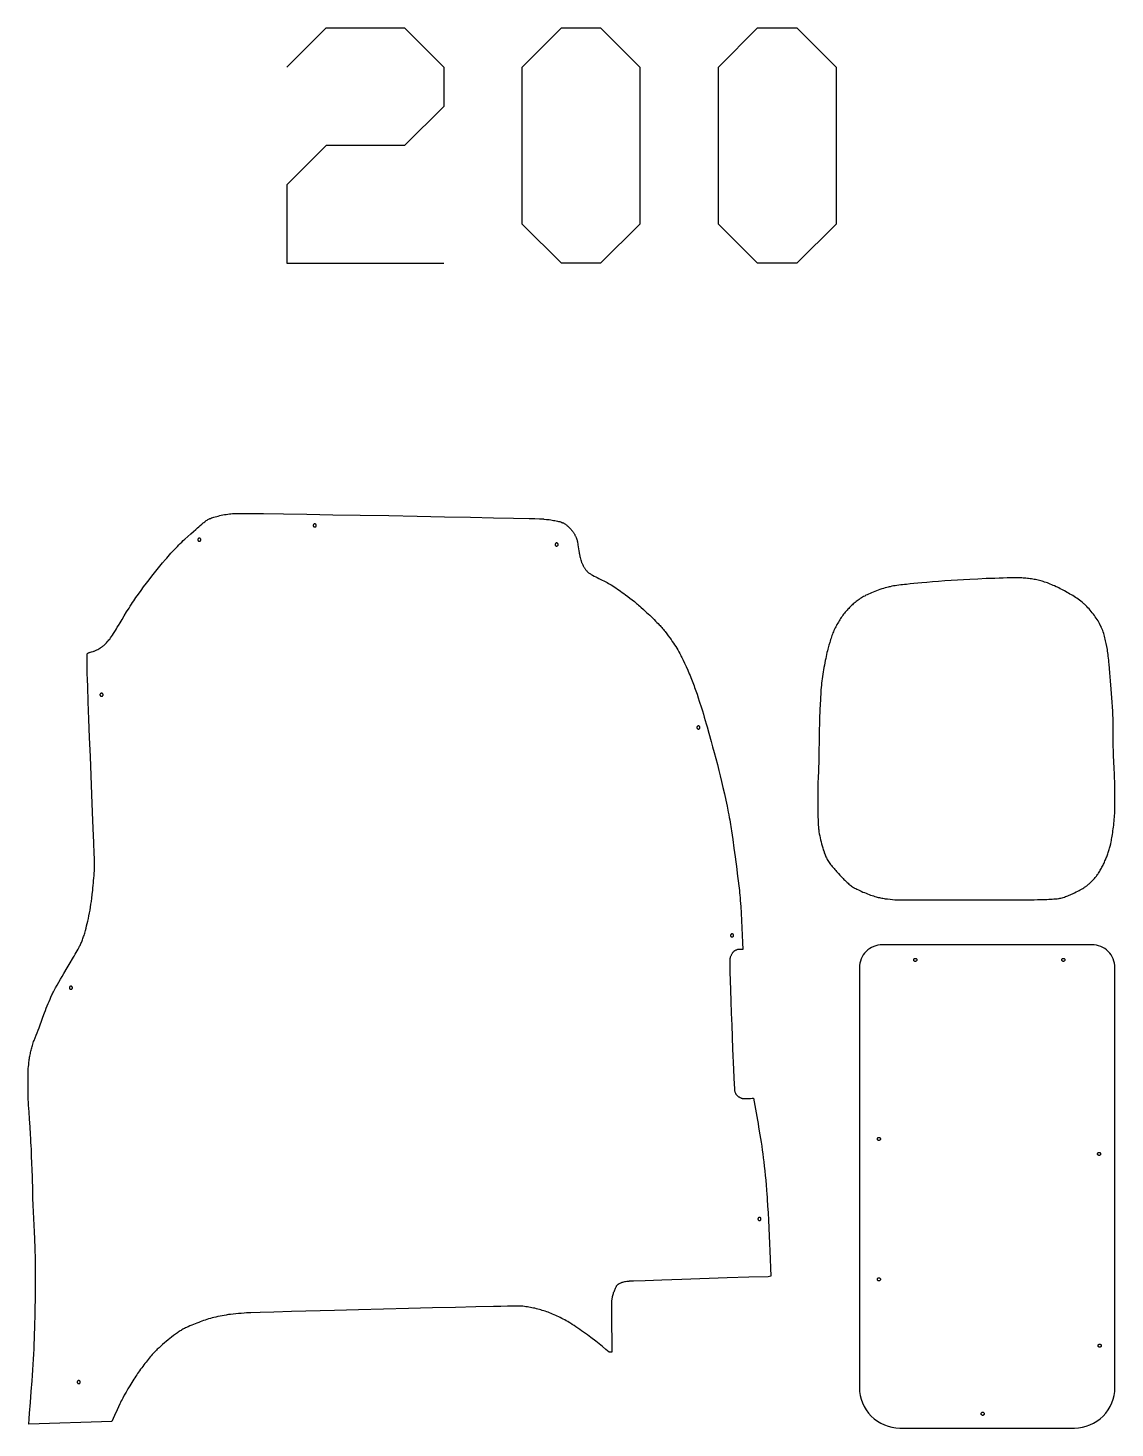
# Model space of a CAD drawing. Extents: x 631 to 4012, y 36 to 4601.
# Drawn here: x 1564 to 2972, y 2788 to 4601 of the extents above; entities that cross this region are included whole.
import ezdxf

# ---------------------------------------------------------------- set-up
doc = ezdxf.new("R2010")
doc.units = 0
doc.layers.add('Default Layer', color=1, linetype='CONTINUOUS')

msp = doc.modelspace()

# ---------------------------------------------------------------- linework, layer by layer
at = {"layer": 'Default Layer'}
msp.add_lwpolyline([(1899.6, 4550), (1950.4, 4600.8), (2052, 4600.8), (2102.8, 4550), (2102.8, 4499.2), (2052, 4448.4), (1950.4, 4448.4), (1899.6, 4397.6), (1899.6, 4296), (2102.8, 4296)], dxfattribs=at)
for points in [[(2255.2, 4296), (2204.4, 4346.8), (2204.4, 4550), (2255.2, 4600.8), (2306, 4600.8), (2356.8, 4550), (2356.8, 4346.8), (2306, 4296), (2255.2, 4296)], [(2509.2, 4296), (2458.4, 4346.8), (2458.4, 4550), (2509.2, 4600.8), (2560, 4600.8), (2610.8, 4550), (2610.8, 4346.8), (2560, 4296), (2509.2, 4296)], [(1565.6, 2792.6), (1566.1, 2799.5), (1566.6, 2806.5), (1567.6, 2820.6), (1568.6, 2834.7), (1569.7, 2848.7), (1570.1, 2855.7), (1570.6, 2862.7), (1571.1, 2869.6), (1571.5, 2876.5), (1571.9, 2883.3), (1572.3, 2890), (1572.6, 2896.6), (1572.9, 2903.1), (1573.1, 2909.7), (1573.3, 2916.5), (1573.5, 2923.5), (1573.7, 2930.6), (1573.8, 2937.8), (1573.9, 2945), (1574, 2952.1), (1574.1, 2959.2), (1574.1, 2966.1), (1574.2, 2972.9), (1574.2, 2979.4), (1574.2, 2985.6), (1574.2, 2991.5), (1574.2, 2997), (1574.1, 3002.1), (1574.1, 3006.7), (1574, 3011), (1573.9, 3015.4), (1573.8, 3019.7), (1573.6, 3024.1), (1573.4, 3028.4), (1573.3, 3032.7), (1572.9, 3041.4), (1572, 3058.7), (1571.6, 3067.4), (1571.2, 3076.1), (1570.9, 3085.2), (1570.6, 3094.3), (1570.1, 3112.6), (1569.8, 3121.7), (1569.5, 3130.7), (1569.1, 3139.7), (1568.8, 3148.5), (1568.6, 3153), (1568.3, 3157.7), (1568, 3162.6), (1567.7, 3167.6), (1567.1, 3177.7), (1566.4, 3187.7), (1565.8, 3197.2), (1565.3, 3205.8), (1565.1, 3209.6), (1564.9, 3213), (1564.8, 3216), (1564.7, 3218.6), (1564.6, 3223.3), (1564.5, 3228.2), (1564.5, 3233.3), (1564.5, 3238.3), (1564.5, 3243.1), (1564.6, 3245.4), (1564.6, 3247.6), (1564.7, 3249.7), (1564.8, 3251.6), (1564.9, 3253.5), (1565.1, 3255.1), (1565.4, 3258.3), (1565.7, 3261.4), (1565.9, 3263), (1566.1, 3264.6), (1566.4, 3266.1), (1566.6, 3267.7), (1566.9, 3269.2), (1567.2, 3270.8), (1567.5, 3272.4), (1567.8, 3273.9), (1568.1, 3275.4), (1568.5, 3277), (1568.9, 3278.5), (1569.3, 3280), (1569.7, 3281.6), (1570.2, 3283.1), (1570.7, 3284.7), (1571.2, 3286.3), (1571.8, 3287.9), (1572.4, 3289.6), (1573.7, 3292.8), (1575, 3296.1), (1576.3, 3299.4), (1577.6, 3302.7), (1578.9, 3306), (1580.2, 3309.7), (1581.9, 3314.3), (1583.8, 3319.5), (1585.9, 3325.3), (1587, 3328.2), (1588.2, 3331.2), (1589.3, 3334.2), (1590.5, 3337.2), (1591.7, 3340.1), (1593, 3343), (1594.2, 3345.7), (1595.4, 3348.4), (1596.1, 3349.7), (1596.8, 3351.1), (1597.5, 3352.6), (1598.4, 3354.2), (1600.2, 3357.6), (1602.2, 3361.1), (1604.3, 3364.9), (1606.4, 3368.7), (1608.7, 3372.5), (1610.9, 3376.3), (1615.2, 3383.6), (1619.1, 3390.1), (1622.1, 3395.3), (1623.3, 3397.2), (1624.1, 3398.7), (1625.4, 3401), (1626.7, 3403.3), (1628, 3405.6), (1629.4, 3407.9), (1630.6, 3410.2), (1631.3, 3411.4), (1631.9, 3412.6), (1632.5, 3413.8), (1633, 3414.9), (1633.6, 3416.2), (1634.1, 3417.4), (1634.6, 3418.6), (1635.1, 3419.9), (1635.6, 3421.3), (1636.1, 3422.7), (1636.5, 3424.1), (1637, 3425.6), (1637.5, 3427.1), (1637.9, 3428.6), (1638.8, 3431.7), (1639.6, 3434.8), (1640.4, 3437.9), (1641.1, 3440.9), (1641.9, 3444), (1642.6, 3447.4), (1643.3, 3450.9), (1644.1, 3454.6), (1644.8, 3458.3), (1645.4, 3462.1), (1646, 3465.9), (1646.5, 3469.6), (1647.1, 3473.6), (1647.7, 3478.6), (1648.3, 3484.2), (1648.6, 3487.2), (1648.9, 3490.3), (1649.2, 3493.4), (1649.5, 3496.6), (1649.8, 3499.8), (1650, 3503), (1650.2, 3506.1), (1650.4, 3509.2), (1650.5, 3512.3), (1650.6, 3515.2), (1650.6, 3516.1), (1650.6, 3517.3), (1650.6, 3520.8), (1650.4, 3525.4), (1650.2, 3531.3), (1649.7, 3546), (1649, 3564.1), (1648.2, 3585.1), (1647.3, 3608), (1645.3, 3657.2), (1644.3, 3681.9), (1643.4, 3705.7), (1642.5, 3728), (1641.8, 3747.9), (1641.5, 3756.8), (1641.3, 3764.8), (1641.1, 3771.9), (1640.9, 3777.9), (1640.9, 3782.8), (1640.9, 3784.8), (1640.9, 3786.5), (1640.9, 3787.9), (1640.9, 3788.9), (1641, 3789.6), (1641, 3789.8), (1641.1, 3789.9), (1641.3, 3790.2), (1641.5, 3790.5), (1641.7, 3790.7), (1641.9, 3790.9), (1642.2, 3791.1), (1642.4, 3791.3), (1642.7, 3791.5), (1643, 3791.6), (1643.6, 3791.9), (1644.2, 3792.1), (1644.8, 3792.3), (1645.5, 3792.5), (1646.9, 3792.8), (1648.3, 3793.1), (1649, 3793.3), (1649.6, 3793.5), (1650.3, 3793.8), (1650.9, 3794), (1653.4, 3795.3), (1654.8, 3795.9), (1656.2, 3796.7), (1657.5, 3797.4), (1658.2, 3797.8), (1658.9, 3798.2), (1659.5, 3798.7), (1660.2, 3799.1), (1660.8, 3799.5), (1661.4, 3800), (1662, 3800.5), (1662.6, 3801), (1663.2, 3801.5), (1663.8, 3802.1), (1664.9, 3803.2), (1666, 3804.4), (1667.1, 3805.6), (1668.2, 3806.9), (1669.3, 3808.2), (1670.3, 3809.4), (1670.8, 3810.1), (1671.4, 3810.8), (1672.5, 3812.5), (1673.7, 3814.4), (1675, 3816.4), (1677.6, 3820.6), (1678.9, 3822.6), (1680.1, 3824.6), (1681.6, 3827.1), (1683.7, 3830.5), (1686.3, 3834.7), (1689.1, 3839.4), (1692.2, 3844.4), (1695.3, 3849.5), (1696.9, 3852), (1698.4, 3854.4), (1699.9, 3856.7), (1701.4, 3858.8), (1702.8, 3860.9), (1704.3, 3863.1), (1707.5, 3867.6), (1710.8, 3872.2), (1714.2, 3876.9), (1717.7, 3881.6), (1721.3, 3886.2), (1724.8, 3890.7), (1728.2, 3895.1), (1731.6, 3899.3), (1735.1, 3903.6), (1738.8, 3907.9), (1742.4, 3912.2), (1744.2, 3914.3), (1746, 3916.4), (1747.8, 3918.4), (1749.6, 3920.4), (1751.3, 3922.3), (1753, 3924.1), (1754.7, 3925.9), (1756.4, 3927.7), (1758.1, 3929.4), (1759.8, 3931.2), (1761.7, 3933), (1763.6, 3934.9), (1765.6, 3936.8), (1767.6, 3938.6), (1771.5, 3942.3), (1775.2, 3945.7), (1778.7, 3948.8), (1781.6, 3951.4), (1783.9, 3953.3), (1785.7, 3954.9), (1787.6, 3956.5), (1789.4, 3958.2), (1790.4, 3959), (1791.3, 3959.7), (1792.3, 3960.5), (1793.3, 3961.3), (1794.3, 3962), (1795.3, 3962.7), (1796.3, 3963.4), (1797.3, 3964), (1798.4, 3964.6), (1799.5, 3965.1), (1800.1, 3965.4), (1800.7, 3965.6), (1802.1, 3966.2), (1803.6, 3966.7), (1805.2, 3967.2), (1807, 3967.7), (1808.8, 3968.2), (1810.8, 3968.7), (1812.8, 3969.2), (1814.8, 3969.6), (1816.9, 3970.1), (1819, 3970.5), (1821.1, 3970.8), (1823.2, 3971.2), (1825.2, 3971.5), (1827.2, 3971.7), (1829.2, 3972), (1829.9, 3972), (1831.2, 3972), (1835.3, 3972.1), (1841.3, 3972.1), (1849, 3972), (1858.5, 3971.9), (1869.4, 3971.8), (1895.3, 3971.4), (1925.5, 3971), (1959, 3970.4), (1994.7, 3969.8), (2031.5, 3969.2), (2068.3, 3968.5), (2103.9, 3967.8), (2137.3, 3967.1), (2167.4, 3966.5), (2193.1, 3965.9), (2213.3, 3965.5), (2220.9, 3965.3), (2226.8, 3965.1), (2230.8, 3964.9), (2232, 3964.9), (2232.6, 3964.8), (2236, 3964.4), (2237.7, 3964.2), (2239.5, 3964), (2241.3, 3963.7), (2243.1, 3963.4), (2244.9, 3963.1), (2246.6, 3962.8), (2248.3, 3962.5), (2250, 3962.1), (2251.6, 3961.7), (2253, 3961.4), (2254.4, 3961), (2255.7, 3960.5), (2256.2, 3960.3), (2256.8, 3960.1), (2257.3, 3959.9), (2257.7, 3959.7), (2258.6, 3959.2), (2259.5, 3958.7), (2260.3, 3958.1), (2261.2, 3957.5), (2262, 3956.8), (2262.8, 3956.2), (2263.6, 3955.5), (2264.4, 3954.7), (2265.1, 3954), (2265.8, 3953.3), (2266.5, 3952.5), (2267.2, 3951.8), (2267.8, 3951.1), (2268.4, 3950.4), (2269.4, 3949.1), (2269.9, 3948.5), (2270.3, 3947.9), (2270.8, 3947.2), (2271.2, 3946.6), (2271.6, 3945.9), (2272, 3945.3), (2272.4, 3944.6), (2272.7, 3943.9), (2273.1, 3943.2), (2273.4, 3942.5), (2274.1, 3941.1), (2274.6, 3939.6), (2275.2, 3938.2), (2275.4, 3937.4), (2275.6, 3936.4), (2275.9, 3935.3), (2276.1, 3934.2), (2276.3, 3932.9), (2276.5, 3931.6), (2276.9, 3928.9), (2277.3, 3926.2), (2277.7, 3923.6), (2278.1, 3921.3), (2278.3, 3920.4), (2278.5, 3919.5), (2279.2, 3916.4), (2279.5, 3914.8), (2279.9, 3913.2), (2280.4, 3911.7), (2280.6, 3910.9), (2280.8, 3910.1), (2281.1, 3909.4), (2281.4, 3908.6), (2281.7, 3907.9), (2282, 3907.1), (2282.7, 3905.7), (2283.4, 3904.2), (2283.8, 3903.5), (2284.2, 3902.8), (2284.6, 3902.1), (2285, 3901.4), (2285.4, 3900.7), (2285.9, 3900.1), (2286.4, 3899.4), (2286.9, 3898.8), (2287.4, 3898.1), (2287.9, 3897.5), (2288.4, 3897), (2289, 3896.4), (2289.6, 3895.8), (2290.3, 3895.3), (2291.1, 3894.8), (2291.9, 3894.2), (2292.8, 3893.7), (2293.7, 3893.1), (2294.7, 3892.6), (2295.6, 3892.1), (2297.6, 3891), (2299.7, 3890), (2301.6, 3889), (2303.5, 3888), (2305.3, 3887), (2307.1, 3886.1), (2310.8, 3884.3), (2312.6, 3883.4), (2314.4, 3882.5), (2316.2, 3881.5), (2317.1, 3881), (2318, 3880.5), (2319.8, 3879.4), (2321.7, 3878.2), (2323.7, 3876.9), (2325.7, 3875.5), (2327.7, 3874.1), (2329.8, 3872.7), (2331.8, 3871.3), (2333.8, 3869.8), (2335.9, 3868.3), (2338.3, 3866.5), (2341, 3864.5), (2343.9, 3862.4), (2346.8, 3860.1), (2349.7, 3857.8), (2351.1, 3856.6), (2352.6, 3855.5), (2353.9, 3854.4), (2355.2, 3853.2), (2356.6, 3852), (2358.2, 3850.7), (2361.6, 3847.5), (2365.5, 3843.9), (2369.5, 3840.1), (2373.5, 3836.3), (2375.4, 3834.5), (2377.2, 3832.7), (2378.8, 3831), (2380.4, 3829.4), (2381.8, 3827.9), (2383, 3826.7), (2384, 3825.5), (2385.1, 3824.2), (2386.2, 3822.9), (2387.3, 3821.6), (2388.4, 3820.3), (2389.4, 3819), (2391.5, 3816.3), (2393.5, 3813.7), (2395.4, 3811.1), (2397.2, 3808.7), (2398.8, 3806.4), (2400.3, 3804.2), (2401.7, 3802), (2403.2, 3799.7), (2404.6, 3797.5), (2405.9, 3795.2), (2407.2, 3792.9), (2408.5, 3790.5), (2409.8, 3788.2), (2410.4, 3786.9), (2411.2, 3785.4), (2412.8, 3782), (2414.7, 3778), (2416.7, 3773.6), (2418.8, 3769), (2420.8, 3764.3), (2421.8, 3762), (2422.8, 3759.7), (2423.7, 3757.5), (2424.5, 3755.3), (2425.3, 3753.2), (2426.1, 3751.1), (2426.9, 3748.9), (2427.7, 3746.7), (2429.3, 3742.2), (2430.8, 3737.8), (2432.3, 3733.3), (2433.7, 3728.9), (2436.4, 3720.4), (2437.7, 3716.3), (2439, 3712.1), (2440.2, 3708), (2441.4, 3703.9), (2442.6, 3699.7), (2443.8, 3695.6), (2446.1, 3687.3), (2449.1, 3676.6), (2451, 3669.8), (2453, 3662.5), (2455.1, 3654.8), (2457.1, 3647), (2458.1, 3643.1), (2459.1, 3639.3), (2460, 3635.7), (2460.9, 3632.1), (2462.6, 3624.8), (2464.4, 3617), (2466.2, 3608.9), (2468, 3600.7), (2469.7, 3592.7), (2471.2, 3585.1), (2472, 3581.5), (2472.6, 3578.1), (2473.2, 3575), (2473.7, 3572), (2474.2, 3569.2), (2474.7, 3566.4), (2475.1, 3563.6), (2475.6, 3560.8), (2476.4, 3555.2), (2477.1, 3549.6), (2478.6, 3538.3), (2479.3, 3532.7), (2480.1, 3527.1), (2480.9, 3520.9), (2481.7, 3514.7), (2483.4, 3502.3), (2484.2, 3496.1), (2484.9, 3489.9), (2485.3, 3486.8), (2485.6, 3483.7), (2485.9, 3480.6), (2486.2, 3477.5), (2486.5, 3474.2), (2486.8, 3470.7), (2487.1, 3466.9), (2487.3, 3462.8), (2487.8, 3454.2), (2488.3, 3445), (2489.3, 3425.8), (2489.8, 3416.4), (2490.3, 3407.3), (2489.4, 3407.3), (2488.5, 3407.4), (2486.7, 3407.4), (2485.8, 3407.4), (2485, 3407.4), (2484.5, 3407.3), (2484.1, 3407.3), (2483.7, 3407.2), (2483.3, 3407.1), (2482.5, 3406.9), (2481.8, 3406.6), (2481, 3406.3), (2480.2, 3405.9), (2479.5, 3405.5), (2479.2, 3405.3), (2478.8, 3405.1), (2478.5, 3404.8), (2478.2, 3404.6), (2477.9, 3404.3), (2477.6, 3404), (2477.3, 3403.7), (2477, 3403.3), (2476.7, 3402.9), (2476.4, 3402.4), (2476.1, 3401.9), (2475.7, 3401.3), (2475.4, 3400.7), (2475.1, 3400.1), (2474.8, 3399.4), (2474.5, 3398.8), (2474.2, 3398.1), (2473.9, 3397.5), (2473.7, 3396.8), (2473.5, 3396.1), (2473.3, 3395.5), (2473.1, 3394.8), (2473.1, 3394.6), (2473.1, 3394.1), (2473.1, 3392.4), (2473.1, 3389.9), (2473.2, 3386.7), (2473.4, 3378.1), (2473.7, 3367.2), (2474.1, 3354.4), (2474.6, 3340.2), (2475.2, 3325), (2475.8, 3309.4), (2476.9, 3278.8), (2478, 3251.9), (2478.4, 3241.1), (2478.8, 3232.7), (2479.1, 3227.2), (2479.2, 3225.7), (2479.2, 3225), (2479.4, 3224.2), (2479.6, 3223.5), (2479.8, 3222.7), (2480.1, 3222), (2480.4, 3221.3), (2480.8, 3220.6), (2481, 3220.2), (2481.2, 3219.9), (2481.4, 3219.6), (2481.6, 3219.3), (2481.9, 3219), (2482.2, 3218.7), (2482.6, 3218.3), (2482.9, 3218), (2483.3, 3217.7), (2483.8, 3217.3), (2484.2, 3217), (2484.7, 3216.6), (2485.2, 3216.3), (2485.7, 3216), (2486.2, 3215.7), (2486.7, 3215.4), (2487.3, 3215.2), (2487.8, 3214.9), (2488.3, 3214.7), (2488.8, 3214.6), (2489.1, 3214.5), (2489.4, 3214.4), (2490.1, 3214.3), (2490.8, 3214.2), (2491.6, 3214.2), (2492.5, 3214.2), (2493.5, 3214.2), (2495.5, 3214.2), (2497.7, 3214.3), (2499.9, 3214.4), (2502, 3214.5), (2503, 3214.5), (2504, 3214.6), (2505.7, 3205.2), (2507.3, 3195.8), (2509, 3186.4), (2509.8, 3181.7), (2510.5, 3177), (2512.1, 3167.4), (2512.9, 3162.5), (2513.7, 3157.5), (2514.5, 3152.5), (2515.3, 3147.5), (2516, 3142.5), (2516.6, 3137.5), (2517.3, 3132.3), (2517.9, 3126.7), (2518.5, 3120.8), (2519.2, 3114.7), (2519.8, 3108.5), (2520.3, 3102.2), (2520.8, 3096), (2521.3, 3090), (2521.5, 3086.8), (2521.8, 3083.3), (2522.2, 3075.3), (2522.7, 3066.3), (2523.2, 3056.7), (2524.2, 3036.5), (2524.6, 3026.6), (2525.1, 3017.1), (2526.3, 2984), (2522.8, 2983.5), (2497.9, 2982.7), (2469.7, 2981.8), (2411.3, 2979.8), (2385.1, 2979), (2363.6, 2978.2), (2348.7, 2977.7), (2344.3, 2977.5), (2343.1, 2977.5), (2342.4, 2977.4), (2341.1, 2977.3), (2339.7, 2977.1), (2338.3, 2976.9), (2336.9, 2976.7), (2335.6, 2976.4), (2334.4, 2976.1), (2333.8, 2976), (2333.3, 2975.8), (2332.8, 2975.7), (2332.4, 2975.5), (2331.6, 2975.2), (2330.7, 2974.8), (2329.9, 2974.3), (2329.2, 2973.9), (2328.8, 2973.6), (2328.4, 2973.4), (2328.1, 2973.1), (2327.7, 2972.8), (2327.4, 2972.5), (2327.1, 2972.2), (2326.8, 2971.9), (2326.5, 2971.5), (2326.2, 2971.1), (2325.9, 2970.5), (2325.5, 2969.8), (2325.1, 2969), (2324.7, 2968.1), (2324.2, 2967), (2323.8, 2966), (2323.3, 2964.8), (2322.9, 2963.6), (2322.4, 2962.4), (2322, 2961.1), (2321.6, 2959.9), (2321.3, 2958.7), (2320.9, 2957.5), (2320.7, 2956.3), (2320.4, 2955.2), (2320.3, 2954.6), (2320.3, 2953.7), (2320.2, 2952.7), (2320.1, 2951.5), (2320.1, 2948.7), (2320, 2945.2), (2320, 2941.2), (2320, 2936.8), (2320, 2932.1), (2320, 2927), (2320.2, 2916.4), (2320.3, 2905.6), (2320.4, 2895.2), (2320.4, 2890.3), (2320.4, 2885.8), (2317.1, 2885.8), (2314.9, 2887.6), (2312.7, 2889.3), (2308.4, 2892.9), (2306.3, 2894.6), (2304.1, 2896.4), (2301.9, 2898.1), (2299.7, 2899.8), (2293.2, 2904.7), (2288.8, 2908), (2283.9, 2911.6), (2281.4, 2913.4), (2278.9, 2915.2), (2276.4, 2916.9), (2273.9, 2918.6), (2271.5, 2920.3), (2269.3, 2921.7), (2267.1, 2923.1), (2266.1, 2923.7), (2265.2, 2924.3), (2263.3, 2925.3), (2261.4, 2926.4), (2259.5, 2927.4), (2257.6, 2928.5), (2255.7, 2929.5), (2253.7, 2930.5), (2251.7, 2931.4), (2249.8, 2932.4), (2247.8, 2933.3), (2245.8, 2934.2), (2243.8, 2935), (2241.9, 2935.9), (2239.9, 2936.6), (2238, 2937.4), (2236.1, 2938.1), (2234.2, 2938.7), (2232.3, 2939.3), (2230.4, 2939.9), (2228.5, 2940.5), (2226.6, 2941), (2224.7, 2941.5), (2222.8, 2942), (2220.8, 2942.5), (2218.9, 2942.9), (2217, 2943.3), (2215, 2943.6), (2213, 2944), (2211.1, 2944.3), (2209.1, 2944.6), (2207.2, 2944.8), (2205.2, 2945.1), (2203.2, 2945.2), (2202.5, 2945.3), (2201.3, 2945.3), (2197.6, 2945.3), (2192.2, 2945.3), (2185.3, 2945.2), (2176.9, 2945), (2167.3, 2944.8), (2144.5, 2944.4), (2117.9, 2943.7), (2088.4, 2943), (2057.1, 2942.2), (2024.8, 2941.4), (1992.6, 2940.6), (1961.3, 2939.7), (1905.5, 2938.2), (1882.9, 2937.5), (1865, 2937), (1853, 2936.7), (1849.4, 2936.5), (1847.6, 2936.5), (1844.2, 2936.2), (1840.7, 2936), (1837.2, 2935.7), (1833.6, 2935.4), (1830.2, 2935), (1826.9, 2934.6), (1823.9, 2934.3), (1822.4, 2934.1), (1821.1, 2933.8), (1818.5, 2933.4), (1815.8, 2932.9), (1813.1, 2932.4), (1810.4, 2931.8), (1807.8, 2931.2), (1805.3, 2930.6), (1802.9, 2930), (1800.6, 2929.3), (1798.4, 2928.7), (1796.2, 2928), (1794, 2927.3), (1791.9, 2926.6), (1789.7, 2925.8), (1787.6, 2925), (1785.5, 2924.2), (1783.3, 2923.4), (1778.9, 2921.7), (1776.6, 2920.7), (1774.2, 2919.8), (1771.8, 2918.7), (1770.6, 2918.2), (1769.5, 2917.6), (1768.3, 2917.1), (1767.1, 2916.5), (1766, 2915.9), (1764.9, 2915.3), (1763.8, 2914.6), (1762.7, 2913.9), (1761.5, 2913.2), (1760.3, 2912.4), (1759.1, 2911.6), (1757.9, 2910.7), (1755.5, 2909), (1753, 2907.1), (1750.5, 2905.3), (1748.1, 2903.4), (1745.8, 2901.5), (1743.5, 2899.6), (1741.2, 2897.7), (1738.8, 2895.7), (1736.5, 2893.6), (1734.2, 2891.5), (1733.1, 2890.5), (1731.9, 2889.4), (1730.8, 2888.3), (1729.7, 2887.2), (1728.7, 2886.1), (1727.6, 2885), (1726.5, 2883.8), (1725.4, 2882.5), (1724.1, 2881.1), (1722.8, 2879.6), (1721.5, 2878), (1720.1, 2876.3), (1718.8, 2874.6), (1717.3, 2872.8), (1715.9, 2871), (1714.5, 2869.2), (1713.1, 2867.3), (1711.7, 2865.4), (1710.3, 2863.6), (1708.9, 2861.7), (1707.6, 2859.9), (1706.4, 2858.1), (1705.2, 2856.3), (1703.9, 2854.5), (1702.7, 2852.5), (1701.4, 2850.6), (1700.1, 2848.5), (1698.8, 2846.5), (1697.6, 2844.4), (1696.3, 2842.3), (1693.8, 2838.1), (1691.5, 2834), (1689.2, 2830), (1687.2, 2826.2), (1686.2, 2824.3), (1685.3, 2822.5), (1684.3, 2820.6), (1683.4, 2818.8), (1681.6, 2815), (1679.9, 2811.2), (1676.5, 2803.6), (1674.7, 2799.8), (1673, 2796.1), (1565.6, 2792.6)], [(1937.7, 3956.5), (1937.7, 3956.7), (1937.7, 3956.9), (1937.6, 3957), (1937.6, 3957.2), (1937.5, 3957.4), (1937.4, 3957.6), (1937.3, 3957.7), (1937.1, 3957.9), (1937, 3958), (1936.8, 3958.1), (1936.7, 3958.2), (1936.5, 3958.3), (1936.3, 3958.4), (1936.1, 3958.4), (1935.9, 3958.4), (1935.7, 3958.5), (1935.5, 3958.4), (1935.3, 3958.4), (1935.1, 3958.4), (1934.9, 3958.3), (1934.8, 3958.2), (1934.6, 3958.1), (1934.4, 3958), (1934.3, 3957.9), (1934.2, 3957.7), (1934.1, 3957.6), (1934, 3957.4), (1933.9, 3957.2), (1933.8, 3957), (1933.8, 3956.9), (1933.7, 3956.7), (1933.7, 3956.5), (1933.7, 3956.3), (1933.8, 3956.1), (1933.8, 3955.9), (1933.9, 3955.7), (1934, 3955.5), (1934.1, 3955.3), (1934.2, 3955.2), (1934.3, 3955), (1934.4, 3954.9), (1934.6, 3954.8), (1934.8, 3954.7), (1934.9, 3954.6), (1935.1, 3954.5), (1935.3, 3954.5), (1935.5, 3954.5), (1935.7, 3954.5), (1935.9, 3954.5), (1936.1, 3954.5), (1936.3, 3954.5), (1936.5, 3954.6), (1936.7, 3954.7), (1936.8, 3954.8), (1937, 3954.9), (1937.1, 3955), (1937.3, 3955.2), (1937.4, 3955.3), (1937.5, 3955.5), (1937.6, 3955.7), (1937.6, 3955.9), (1937.7, 3956.1), (1937.7, 3956.3), (1937.7, 3956.5)], [(1788.3, 3937.9), (1788.3, 3938.1), (1788.3, 3938.3), (1788.2, 3938.5), (1788.2, 3938.7), (1788.1, 3938.9), (1788, 3939.1), (1787.9, 3939.2), (1787.7, 3939.4), (1787.6, 3939.5), (1787.5, 3939.6), (1787.3, 3939.7), (1787.1, 3939.8), (1786.9, 3939.9), (1786.7, 3939.9), (1786.5, 3939.9), (1786.3, 3939.9), (1786.1, 3939.9), (1785.9, 3939.9), (1785.7, 3939.9), (1785.6, 3939.8), (1785.4, 3939.7), (1785.2, 3939.6), (1785.1, 3939.5), (1784.9, 3939.4), (1784.8, 3939.2), (1784.7, 3939.1), (1784.6, 3938.9), (1784.5, 3938.7), (1784.4, 3938.5), (1784.4, 3938.3), (1784.3, 3938.1), (1784.3, 3937.9), (1784.3, 3937.7), (1784.4, 3937.5), (1784.4, 3937.3), (1784.5, 3937.2), (1784.6, 3937), (1784.7, 3936.8), (1784.8, 3936.7), (1784.9, 3936.5), (1785.1, 3936.4), (1785.2, 3936.3), (1785.4, 3936.2), (1785.6, 3936.1), (1785.7, 3936), (1785.9, 3936), (1786.1, 3936), (1786.3, 3935.9), (1786.5, 3936), (1786.7, 3936), (1786.9, 3936), (1787.1, 3936.1), (1787.3, 3936.2), (1787.5, 3936.3), (1787.6, 3936.4), (1787.7, 3936.5), (1787.9, 3936.7), (1788, 3936.8), (1788.1, 3937), (1788.2, 3937.2), (1788.2, 3937.3), (1788.3, 3937.5), (1788.3, 3937.7), (1788.3, 3937.9)], [(2251, 3931.8), (2251, 3932), (2251, 3932.2), (2250.9, 3932.4), (2250.9, 3932.6), (2250.8, 3932.8), (2250.7, 3932.9), (2250.6, 3933.1), (2250.4, 3933.2), (2250.3, 3933.3), (2250.1, 3933.5), (2250, 3933.6), (2249.8, 3933.6), (2249.6, 3933.7), (2249.4, 3933.8), (2249.2, 3933.8), (2249, 3933.8), (2248.8, 3933.8), (2248.6, 3933.8), (2248.4, 3933.7), (2248.2, 3933.6), (2248.1, 3933.6), (2247.9, 3933.5), (2247.7, 3933.3), (2247.6, 3933.2), (2247.5, 3933.1), (2247.4, 3932.9), (2247.3, 3932.8), (2247.2, 3932.6), (2247.1, 3932.4), (2247.1, 3932.2), (2247, 3932), (2247, 3931.8), (2247, 3931.6), (2247.1, 3931.4), (2247.1, 3931.2), (2247.2, 3931), (2247.3, 3930.9), (2247.4, 3930.7), (2247.5, 3930.5), (2247.6, 3930.4), (2247.7, 3930.3), (2247.9, 3930.1), (2248.1, 3930), (2248.2, 3930), (2248.4, 3929.9), (2248.6, 3929.8), (2248.8, 3929.8), (2249, 3929.8), (2249.2, 3929.8), (2249.4, 3929.8), (2249.6, 3929.9), (2249.8, 3930), (2250, 3930), (2250.1, 3930.1), (2250.3, 3930.3), (2250.4, 3930.4), (2250.6, 3930.5), (2250.7, 3930.7), (2250.8, 3930.9), (2250.9, 3931), (2250.9, 3931.2), (2251, 3931.4), (2251, 3931.6), (2251, 3931.8)], [(2867.3, 3471.7), (2871.8, 3471.9), (2876.6, 3472), (2881.4, 3472.1), (2883.8, 3472.2), (2886.2, 3472.3), (2888.5, 3472.4), (2890.8, 3472.5), (2893, 3472.7), (2895, 3472.9), (2897, 3473.1), (2898.8, 3473.3), (2899.7, 3473.4), (2900.5, 3473.6), (2901.3, 3473.7), (2902, 3473.9), (2903.5, 3474.2), (2905, 3474.7), (2906.5, 3475.2), (2908, 3475.7), (2909.6, 3476.3), (2911.1, 3476.9), (2912.6, 3477.5), (2914.1, 3478.1), (2915.5, 3478.8), (2916.9, 3479.4), (2919.6, 3480.7), (2921.8, 3481.8), (2923.7, 3482.8), (2925.4, 3483.6), (2927, 3484.5), (2928.6, 3485.4), (2930.2, 3486.3), (2931.8, 3487.3), (2932.6, 3487.8), (2933.3, 3488.3), (2934.1, 3488.8), (2934.8, 3489.4), (2935.6, 3489.9), (2936.3, 3490.5), (2937, 3491.1), (2937.8, 3491.8), (2938.6, 3492.5), (2939.4, 3493.2), (2940.3, 3494), (2941.1, 3494.9), (2942, 3495.7), (2942.9, 3496.6), (2943.8, 3497.5), (2944.6, 3498.5), (2945.5, 3499.4), (2946.3, 3500.4), (2947.1, 3501.3), (2947.9, 3502.3), (2948.7, 3503.3), (2949.4, 3504.3), (2950.1, 3505.3), (2950.8, 3506.3), (2951.5, 3507.4), (2952.2, 3508.6), (2952.9, 3509.8), (2953.6, 3511.1), (2954.4, 3512.4), (2955.1, 3513.7), (2955.8, 3515), (2956.5, 3516.4), (2957.1, 3517.7), (2957.8, 3519.1), (2958.4, 3520.5), (2959, 3521.9), (2959.6, 3523.2), (2960.2, 3524.5), (2960.7, 3525.9), (2961.3, 3527.2), (2961.8, 3528.6), (2962.3, 3530), (2962.7, 3531.3), (2963.2, 3532.7), (2963.6, 3534.1), (2964.1, 3535.5), (2964.5, 3536.9), (2964.9, 3538.4), (2965.3, 3539.8), (2965.7, 3541.2), (2966.4, 3544.1), (2967, 3546.9), (2967.3, 3548.4), (2967.6, 3550.2), (2968, 3552.1), (2968.3, 3554.1), (2968.7, 3556.3), (2969, 3558.6), (2969.3, 3560.9), (2969.6, 3563.4), (2970, 3565.9), (2970.3, 3568.4), (2970.6, 3571), (2970.8, 3573.5), (2971.1, 3576.1), (2971.3, 3578.5), (2971.5, 3581), (2971.6, 3583.3), (2971.7, 3585.7), (2971.8, 3588.4), (2971.9, 3591.4), (2971.9, 3594.6), (2971.9, 3597.9), (2971.9, 3601.3), (2971.9, 3604.8), (2971.9, 3608.3), (2971.8, 3615.2), (2971.6, 3621.7), (2971.4, 3632.1), (2971.2, 3636.2), (2971.1, 3640.2), (2970.9, 3644.2), (2970.7, 3648.3), (2970.4, 3652.3), (2970.2, 3656.3), (2970.1, 3660.3), (2969.9, 3664.4), (2969.9, 3666.5), (2969.8, 3668.8), (2969.8, 3674), (2969.8, 3685.7), (2969.8, 3692), (2969.7, 3698.3), (2969.7, 3701.4), (2969.6, 3704.4), (2969.5, 3707.4), (2969.4, 3710.2), (2969.3, 3713.1), (2969.1, 3715.9), (2968.8, 3721.7), (2968.4, 3727.5), (2968, 3733.3), (2967.5, 3739), (2967, 3744.6), (2966.1, 3755.2), (2965.7, 3760.4), (2965.2, 3765.8), (2964.8, 3771.2), (2964.4, 3776.7), (2964.1, 3779.3), (2963.9, 3782), (2963.6, 3784.5), (2963.3, 3787), (2963, 3789.3), (2962.7, 3791.6), (2962.4, 3793.7), (2962.1, 3795.7), (2961.4, 3799.5), (2960.6, 3803.4), (2960.2, 3805.3), (2959.8, 3807.2), (2959.4, 3809.1), (2959, 3811), (2958.5, 3812.9), (2957.9, 3814.8), (2957.4, 3816.7), (2956.8, 3818.5), (2956.1, 3820.4), (2955.4, 3822.2), (2955.1, 3823.1), (2954.7, 3824), (2954.3, 3824.9), (2953.9, 3825.8), (2953, 3827.5), (2952.1, 3829.3), (2951.1, 3831.1), (2950, 3832.9), (2948.9, 3834.7), (2947.7, 3836.5), (2946.5, 3838.2), (2945.3, 3840), (2944, 3841.7), (2942.6, 3843.5), (2941.3, 3845.2), (2939.9, 3846.8), (2938.5, 3848.4), (2937, 3850), (2935.5, 3851.5), (2934.1, 3853), (2933.3, 3853.7), (2932.5, 3854.4), (2931.8, 3855.1), (2931, 3855.8), (2929.4, 3857.2), (2927.7, 3858.5), (2926, 3859.7), (2924.3, 3861), (2922.6, 3862.2), (2920.8, 3863.3), (2919, 3864.5), (2917.3, 3865.6), (2915.5, 3866.7), (2913.7, 3867.7), (2911.9, 3868.7), (2910.1, 3869.7), (2906.6, 3871.7), (2904.8, 3872.6), (2903, 3873.6), (2901.2, 3874.5), (2899.4, 3875.5), (2897.5, 3876.4), (2895.7, 3877.2), (2893.8, 3878.1), (2891.9, 3878.9), (2890.1, 3879.7), (2888.2, 3880.5), (2886.3, 3881.3), (2884.5, 3882), (2882.7, 3882.6), (2880.9, 3883.2), (2879.2, 3883.8), (2877.5, 3884.3), (2875.8, 3884.8), (2874.1, 3885.2), (2872.4, 3885.6), (2870.7, 3886), (2868.9, 3886.3), (2867.2, 3886.7), (2865.5, 3886.9), (2863.7, 3887.2), (2862, 3887.5), (2860.2, 3887.7), (2858.5, 3887.9), (2856.7, 3888.1), (2855, 3888.2), (2853.2, 3888.4), (2851.5, 3888.5), (2849.7, 3888.6), (2848.8, 3888.7), (2847.6, 3888.7), (2844.7, 3888.7), (2841.1, 3888.7), (2837, 3888.6), (2832.4, 3888.5), (2827.4, 3888.4), (2822.1, 3888.2), (2816.6, 3888), (2805.3, 3887.6), (2794.2, 3887.1), (2784.1, 3886.6), (2775.7, 3886.2), (2768, 3885.7), (2759.9, 3885.2), (2751.6, 3884.6), (2743.4, 3884), (2735.6, 3883.4), (2728.3, 3882.8), (2721.9, 3882.2), (2716.5, 3881.6), (2711.7, 3881.2), (2706.8, 3880.7), (2701.9, 3880.2), (2699.4, 3880), (2696.9, 3879.7), (2694.5, 3879.5), (2692.1, 3879.1), (2689.7, 3878.8), (2687.4, 3878.5), (2685.1, 3878.1), (2682.9, 3877.7), (2680.7, 3877.2), (2679.6, 3876.9), (2678.5, 3876.7), (2676.4, 3876.1), (2674.3, 3875.5), (2672.1, 3874.9), (2669.9, 3874.2), (2667.7, 3873.4), (2665.5, 3872.7), (2663.3, 3871.9), (2661.1, 3871.1), (2659, 3870.2), (2656.9, 3869.4), (2654.9, 3868.5), (2653, 3867.7), (2651.2, 3866.8), (2649.5, 3866), (2647.9, 3865.1), (2646.4, 3864.3), (2645, 3863.5), (2643.6, 3862.6), (2642.2, 3861.7), (2640.9, 3860.8), (2639.5, 3859.9), (2638.2, 3858.9), (2636.9, 3857.9), (2635.6, 3856.9), (2634.4, 3855.8), (2633.1, 3854.8), (2631.9, 3853.7), (2630.7, 3852.6), (2629.5, 3851.4), (2628.3, 3850.3), (2627.2, 3849.1), (2626.1, 3847.9), (2625, 3846.7), (2623.9, 3845.4), (2622.8, 3844.2), (2621.7, 3842.8), (2620.6, 3841.5), (2619.6, 3840.1), (2618.6, 3838.7), (2617.6, 3837.3), (2616.6, 3835.8), (2615.6, 3834.4), (2614.7, 3832.9), (2613.8, 3831.4), (2612.9, 3829.9), (2612, 3828.4), (2611.2, 3826.8), (2610.4, 3825.3), (2609.6, 3823.8), (2608.9, 3822.2), (2608.1, 3820.6), (2607.4, 3818.9), (2606.8, 3817.2), (2606.1, 3815.5), (2605.5, 3813.8), (2604.9, 3812.1), (2604.3, 3810.4), (2603.7, 3808.6), (2603.1, 3806.8), (2602.6, 3805.1), (2601.6, 3801.5), (2600.6, 3798), (2600.1, 3796.2), (2599.6, 3794.1), (2599, 3791.9), (2598.5, 3789.4), (2597.9, 3786.9), (2597.4, 3784.2), (2596.8, 3781.4), (2596.2, 3778.5), (2595.7, 3775.6), (2595.1, 3772.6), (2594.6, 3769.6), (2594.1, 3766.7), (2593.6, 3763.7), (2593.2, 3760.8), (2592.8, 3757.9), (2592.4, 3755.2), (2592.1, 3752.4), (2591.8, 3749.6), (2591.5, 3746.7), (2591.3, 3743.7), (2591.1, 3740.6), (2590.9, 3737.5), (2590.7, 3734.4), (2590.5, 3731.2), (2590.3, 3724.7), (2590, 3718.3), (2589.5, 3705.6), (2589.3, 3699.2), (2589.1, 3692.4), (2589, 3685.3), (2588.8, 3678.1), (2588.6, 3663.3), (2588.5, 3656), (2588.3, 3648.8), (2588.2, 3643.8), (2588, 3638.9), (2587.6, 3629.1), (2587.4, 3624.2), (2587.3, 3619.2), (2587.2, 3614.3), (2587.1, 3609.4), (2587.1, 3604), (2587.1, 3597.9), (2587.2, 3591.4), (2587.3, 3584.8), (2587.4, 3578.5), (2587.5, 3575.6), (2587.6, 3572.9), (2587.7, 3570.4), (2587.8, 3568.2), (2587.9, 3566.3), (2588, 3564.8), (2588.2, 3563.5), (2588.3, 3562.2), (2588.5, 3560.9), (2588.7, 3559.6), (2589.1, 3557), (2589.6, 3554.4), (2590.2, 3551.8), (2590.8, 3549.2), (2591.4, 3546.6), (2592.1, 3544.1), (2592.8, 3541.5), (2593.6, 3538.9), (2594.3, 3536.3), (2594.8, 3535), (2595.2, 3533.7), (2595.6, 3532.4), (2596.1, 3531.2), (2596.6, 3529.9), (2597.1, 3528.6), (2597.7, 3527.4), (2598.3, 3526.2), (2598.9, 3525), (2599.5, 3523.8), (2600.2, 3522.6), (2601, 3521.3), (2601.9, 3520), (2602.8, 3518.7), (2603.8, 3517.4), (2604.8, 3516.1), (2605.9, 3514.7), (2607, 3513.4), (2608.2, 3512), (2609.3, 3510.7), (2610.4, 3509.4), (2611.6, 3508.1), (2613.8, 3505.6), (2615.9, 3503.4), (2618, 3501.2), (2620, 3499.1), (2621, 3498.1), (2622.1, 3497), (2623.1, 3496), (2624.2, 3495), (2625.3, 3494), (2626.4, 3493), (2627.5, 3492), (2628.7, 3491.1), (2629.8, 3490.2), (2631, 3489.3), (2632.2, 3488.5), (2633.4, 3487.7), (2634.1, 3487.3), (2634.8, 3486.9), (2636.3, 3486.1), (2637.9, 3485.2), (2639.7, 3484.4), (2641.6, 3483.5), (2643.5, 3482.6), (2645.5, 3481.7), (2647.5, 3480.9), (2649.6, 3480.1), (2651.6, 3479.3), (2653.7, 3478.5), (2655.6, 3477.8), (2657.5, 3477.2), (2659.3, 3476.6), (2661, 3476), (2662.6, 3475.6), (2664, 3475.2), (2665.5, 3474.8), (2667, 3474.4), (2668.5, 3474.1), (2670, 3473.8), (2671.5, 3473.6), (2673.1, 3473.3), (2674.6, 3473.1), (2676.1, 3472.9), (2677.6, 3472.7), (2680.7, 3472.3), (2683.7, 3472), (2686.8, 3471.8), (2688, 3471.7), (2690, 3471.7), (2692.9, 3471.6), (2696.4, 3471.6), (2705.5, 3471.5), (2716.8, 3471.4), (2730, 3471.4), (2744.4, 3471.4), (2775.8, 3471.4), (2807.3, 3471.4), (2835.4, 3471.5), (2847.1, 3471.6), (2856.6, 3471.6), (2863.5, 3471.7), (2867.3, 3471.7)], [(1661.7, 3737.2), (1661.7, 3737.4), (1661.6, 3737.6), (1661.6, 3737.8), (1661.5, 3738), (1661.4, 3738.1), (1661.3, 3738.3), (1661.2, 3738.5), (1661.1, 3738.6), (1660.9, 3738.7), (1660.8, 3738.8), (1660.6, 3738.9), (1660.4, 3739), (1660.3, 3739.1), (1660.1, 3739.1), (1659.9, 3739.2), (1659.7, 3739.2), (1659.5, 3739.2), (1659.3, 3739.1), (1659.1, 3739.1), (1658.9, 3739), (1658.7, 3738.9), (1658.6, 3738.8), (1658.4, 3738.7), (1658.3, 3738.6), (1658.1, 3738.5), (1658, 3738.3), (1657.9, 3738.1), (1657.8, 3738), (1657.8, 3737.8), (1657.7, 3737.6), (1657.7, 3737.4), (1657.7, 3737.2), (1657.7, 3737), (1657.7, 3736.8), (1657.8, 3736.6), (1657.8, 3736.4), (1657.9, 3736.2), (1658, 3736.1), (1658.1, 3735.9), (1658.3, 3735.8), (1658.4, 3735.6), (1658.6, 3735.5), (1658.7, 3735.4), (1658.9, 3735.3), (1659.1, 3735.3), (1659.3, 3735.2), (1659.5, 3735.2), (1659.7, 3735.2), (1659.9, 3735.2), (1660.1, 3735.2), (1660.3, 3735.3), (1660.4, 3735.3), (1660.6, 3735.4), (1660.8, 3735.5), (1660.9, 3735.6), (1661.1, 3735.8), (1661.2, 3735.9), (1661.3, 3736.1), (1661.4, 3736.2), (1661.5, 3736.4), (1661.6, 3736.6), (1661.6, 3736.8), (1661.7, 3737), (1661.7, 3737.2)], [(2434.6, 3694.8), (2434.6, 3695), (2434.6, 3695.2), (2434.5, 3695.4), (2434.4, 3695.6), (2434.4, 3695.8), (2434.3, 3695.9), (2434.1, 3696.1), (2434, 3696.2), (2433.9, 3696.3), (2433.7, 3696.5), (2433.5, 3696.6), (2433.4, 3696.6), (2433.2, 3696.7), (2433, 3696.8), (2432.8, 3696.8), (2432.6, 3696.8), (2432.4, 3696.8), (2432.2, 3696.8), (2432, 3696.7), (2431.8, 3696.6), (2431.6, 3696.6), (2431.5, 3696.5), (2431.3, 3696.3), (2431.2, 3696.2), (2431, 3696.1), (2430.9, 3695.9), (2430.8, 3695.8), (2430.7, 3695.6), (2430.7, 3695.4), (2430.6, 3695.2), (2430.6, 3695), (2430.6, 3694.8), (2430.6, 3694.6), (2430.6, 3694.4), (2430.7, 3694.2), (2430.7, 3694), (2430.8, 3693.8), (2430.9, 3693.7), (2431, 3693.5), (2431.2, 3693.4), (2431.3, 3693.3), (2431.5, 3693.1), (2431.6, 3693), (2431.8, 3693), (2432, 3692.9), (2432.2, 3692.8), (2432.4, 3692.8), (2432.6, 3692.8), (2432.8, 3692.8), (2433, 3692.8), (2433.2, 3692.9), (2433.4, 3693), (2433.5, 3693), (2433.7, 3693.1), (2433.9, 3693.3), (2434, 3693.4), (2434.1, 3693.5), (2434.3, 3693.7), (2434.4, 3693.8), (2434.4, 3694), (2434.5, 3694.2), (2434.6, 3694.4), (2434.6, 3694.6), (2434.6, 3694.8)], [(2478.2, 3425.5), (2478.2, 3425.7), (2478.1, 3425.9), (2478.1, 3426.1), (2478, 3426.3), (2477.9, 3426.4), (2477.8, 3426.6), (2477.7, 3426.7), (2477.6, 3426.9), (2477.5, 3427), (2477.3, 3427.1), (2477.1, 3427.2), (2477, 3427.3), (2476.8, 3427.4), (2476.6, 3427.4), (2476.4, 3427.5), (2476.2, 3427.5), (2476, 3427.5), (2475.8, 3427.4), (2475.6, 3427.4), (2475.4, 3427.3), (2475.2, 3427.2), (2475.1, 3427.1), (2474.9, 3427), (2474.8, 3426.9), (2474.6, 3426.7), (2474.5, 3426.6), (2474.4, 3426.4), (2474.3, 3426.3), (2474.3, 3426.1), (2474.2, 3425.9), (2474.2, 3425.7), (2474.2, 3425.5), (2474.2, 3425.3), (2474.2, 3425.1), (2474.3, 3424.9), (2474.3, 3424.7), (2474.4, 3424.5), (2474.5, 3424.4), (2474.6, 3424.2), (2474.8, 3424.1), (2474.9, 3423.9), (2475.1, 3423.8), (2475.2, 3423.7), (2475.4, 3423.6), (2475.6, 3423.6), (2475.8, 3423.5), (2476, 3423.5), (2476.2, 3423.5), (2476.4, 3423.5), (2476.6, 3423.5), (2476.8, 3423.6), (2477, 3423.6), (2477.1, 3423.7), (2477.3, 3423.8), (2477.5, 3423.9), (2477.6, 3424.1), (2477.7, 3424.2), (2477.8, 3424.4), (2477.9, 3424.5), (2478, 3424.7), (2478.1, 3424.9), (2478.1, 3425.1), (2478.2, 3425.3), (2478.2, 3425.5)], [(2711.4, 3393.8), (2711.4, 3394), (2711.4, 3394.2), (2711.5, 3394.4), (2711.5, 3394.6), (2711.6, 3394.8), (2711.7, 3394.9), (2711.8, 3395.1), (2712, 3395.2), (2712.1, 3395.4), (2712.3, 3395.5), (2712.4, 3395.6), (2712.6, 3395.7), (2712.8, 3395.7), (2713, 3395.8), (2713.2, 3395.8), (2713.4, 3395.8), (2713.6, 3395.8), (2713.8, 3395.8), (2714, 3395.7), (2714.2, 3395.7), (2714.3, 3395.6), (2714.5, 3395.5), (2714.7, 3395.4), (2714.8, 3395.2), (2714.9, 3395.1), (2715, 3394.9), (2715.1, 3394.8), (2715.2, 3394.6), (2715.3, 3394.4), (2715.3, 3394.2), (2715.4, 3394), (2715.4, 3393.8), (2715.4, 3393.6), (2715.3, 3393.4), (2715.3, 3393.2), (2715.2, 3393), (2715.1, 3392.9), (2715, 3392.7), (2714.9, 3392.5), (2714.8, 3392.4), (2714.7, 3392.3), (2714.5, 3392.2), (2714.3, 3392.1), (2714.2, 3392), (2714, 3391.9), (2713.8, 3391.9), (2713.6, 3391.8), (2713.4, 3391.8), (2713.2, 3391.8), (2713, 3391.9), (2712.8, 3391.9), (2712.6, 3392), (2712.4, 3392.1), (2712.3, 3392.2), (2712.1, 3392.3), (2712, 3392.4), (2711.8, 3392.5), (2711.7, 3392.7), (2711.6, 3392.9), (2711.5, 3393), (2711.5, 3393.2), (2711.4, 3393.4), (2711.4, 3393.6), (2711.4, 3393.8)], [(2903.1, 3393.8), (2903.1, 3394), (2903.2, 3394.2), (2903.2, 3394.4), (2903.3, 3394.6), (2903.4, 3394.8), (2903.5, 3394.9), (2903.6, 3395.1), (2903.7, 3395.2), (2903.9, 3395.4), (2904, 3395.5), (2904.2, 3395.6), (2904.4, 3395.7), (2904.5, 3395.7), (2904.7, 3395.8), (2904.9, 3395.8), (2905.1, 3395.8), (2905.3, 3395.8), (2905.5, 3395.8), (2905.7, 3395.7), (2905.9, 3395.7), (2906.1, 3395.6), (2906.3, 3395.5), (2906.4, 3395.4), (2906.6, 3395.2), (2906.7, 3395.1), (2906.8, 3394.9), (2906.9, 3394.8), (2907, 3394.6), (2907, 3394.4), (2907.1, 3394.2), (2907.1, 3394), (2907.1, 3393.8), (2907.1, 3393.6), (2907.1, 3393.4), (2907, 3393.2), (2907, 3393), (2906.9, 3392.9), (2906.8, 3392.7), (2906.7, 3392.5), (2906.6, 3392.4), (2906.4, 3392.3), (2906.3, 3392.2), (2906.1, 3392.1), (2905.9, 3392), (2905.7, 3391.9), (2905.5, 3391.9), (2905.3, 3391.8), (2905.1, 3391.8), (2904.9, 3391.8), (2904.7, 3391.9), (2904.5, 3391.9), (2904.4, 3392), (2904.2, 3392.1), (2904, 3392.2), (2903.9, 3392.3), (2903.7, 3392.4), (2903.6, 3392.5), (2903.5, 3392.7), (2903.4, 3392.9), (2903.3, 3393), (2903.2, 3393.2), (2903.2, 3393.4), (2903.1, 3393.6), (2903.1, 3393.8)], [(1622, 3357.7), (1622, 3357.9), (1622, 3358.1), (1621.9, 3358.3), (1621.8, 3358.4), (1621.7, 3358.6), (1621.6, 3358.8), (1621.5, 3358.9), (1621.4, 3359.1), (1621.3, 3359.2), (1621.1, 3359.3), (1620.9, 3359.4), (1620.8, 3359.5), (1620.6, 3359.6), (1620.4, 3359.6), (1620.2, 3359.7), (1620, 3359.7), (1619.8, 3359.7), (1619.6, 3359.6), (1619.4, 3359.6), (1619.2, 3359.5), (1619, 3359.4), (1618.9, 3359.3), (1618.7, 3359.2), (1618.6, 3359.1), (1618.4, 3358.9), (1618.3, 3358.8), (1618.2, 3358.6), (1618.1, 3358.4), (1618.1, 3358.3), (1618, 3358.1), (1618, 3357.9), (1618, 3357.7), (1618, 3357.5), (1618, 3357.3), (1618.1, 3357.1), (1618.1, 3356.9), (1618.2, 3356.7), (1618.3, 3356.5), (1618.4, 3356.4), (1618.6, 3356.2), (1618.7, 3356.1), (1618.9, 3356), (1619, 3355.9), (1619.2, 3355.8), (1619.4, 3355.8), (1619.6, 3355.7), (1619.8, 3355.7), (1620, 3355.7), (1620.2, 3355.7), (1620.4, 3355.7), (1620.6, 3355.8), (1620.8, 3355.8), (1620.9, 3355.9), (1621.1, 3356), (1621.3, 3356.1), (1621.4, 3356.2), (1621.5, 3356.4), (1621.6, 3356.5), (1621.7, 3356.7), (1621.8, 3356.9), (1621.9, 3357.1), (1622, 3357.3), (1622, 3357.5), (1622, 3357.7)], [(2664.3, 3161.9), (2664.3, 3162.1), (2664.3, 3162.3), (2664.3, 3162.5), (2664.4, 3162.7), (2664.5, 3162.8), (2664.6, 3163), (2664.7, 3163.2), (2664.8, 3163.3), (2665, 3163.4), (2665.1, 3163.6), (2665.3, 3163.7), (2665.5, 3163.7), (2665.7, 3163.8), (2665.8, 3163.9), (2666, 3163.9), (2666.3, 3163.9), (2666.5, 3163.9), (2666.7, 3163.9), (2666.8, 3163.8), (2667, 3163.7), (2667.2, 3163.7), (2667.4, 3163.6), (2667.5, 3163.4), (2667.7, 3163.3), (2667.8, 3163.2), (2667.9, 3163), (2668, 3162.8), (2668.1, 3162.7), (2668.2, 3162.5), (2668.2, 3162.3), (2668.2, 3162.1), (2668.3, 3161.9), (2668.2, 3161.7), (2668.2, 3161.5), (2668.2, 3161.3), (2668.1, 3161.1), (2668, 3160.9), (2667.9, 3160.8), (2667.8, 3160.6), (2667.7, 3160.5), (2667.5, 3160.3), (2667.4, 3160.2), (2667.2, 3160.1), (2667, 3160), (2666.8, 3160), (2666.7, 3159.9), (2666.5, 3159.9), (2666.3, 3159.9), (2666, 3159.9), (2665.8, 3159.9), (2665.7, 3160), (2665.5, 3160), (2665.3, 3160.1), (2665.1, 3160.2), (2665, 3160.3), (2664.8, 3160.5), (2664.7, 3160.6), (2664.6, 3160.8), (2664.5, 3160.9), (2664.4, 3161.1), (2664.3, 3161.3), (2664.3, 3161.5), (2664.3, 3161.7), (2664.3, 3161.9)], [(2949.4, 3142.5), (2949.4, 3142.7), (2949.5, 3142.9), (2949.5, 3143.1), (2949.6, 3143.3), (2949.7, 3143.5), (2949.8, 3143.6), (2949.9, 3143.8), (2950, 3143.9), (2950.2, 3144), (2950.3, 3144.2), (2950.5, 3144.3), (2950.7, 3144.3), (2950.8, 3144.4), (2951, 3144.5), (2951.2, 3144.5), (2951.4, 3144.5), (2951.6, 3144.5), (2951.8, 3144.5), (2952, 3144.4), (2952.2, 3144.3), (2952.4, 3144.3), (2952.6, 3144.2), (2952.7, 3144), (2952.9, 3143.9), (2953, 3143.8), (2953.1, 3143.6), (2953.2, 3143.5), (2953.3, 3143.3), (2953.3, 3143.1), (2953.4, 3142.9), (2953.4, 3142.7), (2953.4, 3142.5), (2953.4, 3142.3), (2953.4, 3142.1), (2953.3, 3141.9), (2953.3, 3141.7), (2953.2, 3141.5), (2953.1, 3141.4), (2953, 3141.2), (2952.9, 3141.1), (2952.7, 3141), (2952.6, 3140.8), (2952.4, 3140.7), (2952.2, 3140.7), (2952, 3140.6), (2951.8, 3140.5), (2951.6, 3140.5), (2951.4, 3140.5), (2951.2, 3140.5), (2951, 3140.5), (2950.8, 3140.6), (2950.7, 3140.7), (2950.5, 3140.7), (2950.3, 3140.8), (2950.2, 3141), (2950, 3141.1), (2949.9, 3141.2), (2949.8, 3141.4), (2949.7, 3141.5), (2949.6, 3141.7), (2949.5, 3141.9), (2949.5, 3142.1), (2949.4, 3142.3), (2949.4, 3142.5)], [(2513.6, 3058.2), (2513.6, 3058.4), (2513.6, 3058.6), (2513.5, 3058.8), (2513.5, 3059), (2513.4, 3059.2), (2513.3, 3059.3), (2513.2, 3059.5), (2513, 3059.6), (2512.9, 3059.8), (2512.7, 3059.9), (2512.6, 3060), (2512.4, 3060.1), (2512.2, 3060.1), (2512, 3060.2), (2511.8, 3060.2), (2511.6, 3060.2), (2511.4, 3060.2), (2511.2, 3060.2), (2511, 3060.1), (2510.8, 3060.1), (2510.7, 3060), (2510.5, 3059.9), (2510.4, 3059.8), (2510.2, 3059.6), (2510.1, 3059.5), (2510, 3059.3), (2509.9, 3059.2), (2509.8, 3059), (2509.7, 3058.8), (2509.7, 3058.6), (2509.6, 3058.4), (2509.6, 3058.2), (2509.6, 3058), (2509.7, 3057.8), (2509.7, 3057.6), (2509.8, 3057.5), (2509.9, 3057.3), (2510, 3057.1), (2510.1, 3057), (2510.2, 3056.8), (2510.4, 3056.7), (2510.5, 3056.6), (2510.7, 3056.5), (2510.8, 3056.4), (2511, 3056.3), (2511.2, 3056.3), (2511.4, 3056.2), (2511.6, 3056.2), (2511.8, 3056.2), (2512, 3056.3), (2512.2, 3056.3), (2512.4, 3056.4), (2512.6, 3056.5), (2512.7, 3056.6), (2512.9, 3056.7), (2513, 3056.8), (2513.2, 3057), (2513.3, 3057.1), (2513.4, 3057.3), (2513.5, 3057.5), (2513.5, 3057.6), (2513.6, 3057.8), (2513.6, 3058), (2513.6, 3058.2)], [(2664.3, 2980.1), (2664.3, 2980.3), (2664.3, 2980.5), (2664.3, 2980.7), (2664.4, 2980.8), (2664.5, 2981), (2664.6, 2981.2), (2664.7, 2981.3), (2664.8, 2981.5), (2665, 2981.6), (2665.1, 2981.7), (2665.3, 2981.8), (2665.5, 2981.9), (2665.7, 2982), (2665.8, 2982), (2666, 2982.1), (2666.3, 2982.1), (2666.5, 2982.1), (2666.7, 2982), (2666.8, 2982), (2667, 2981.9), (2667.2, 2981.8), (2667.4, 2981.7), (2667.5, 2981.6), (2667.7, 2981.5), (2667.8, 2981.3), (2667.9, 2981.2), (2668, 2981), (2668.1, 2980.8), (2668.2, 2980.7), (2668.2, 2980.5), (2668.2, 2980.3), (2668.3, 2980.1), (2668.2, 2979.9), (2668.2, 2979.7), (2668.2, 2979.5), (2668.1, 2979.3), (2668, 2979.1), (2667.9, 2978.9), (2667.8, 2978.8), (2667.7, 2978.7), (2667.5, 2978.5), (2667.4, 2978.4), (2667.2, 2978.3), (2667, 2978.2), (2666.8, 2978.2), (2666.7, 2978.1), (2666.5, 2978.1), (2666.3, 2978.1), (2666, 2978.1), (2665.8, 2978.1), (2665.7, 2978.2), (2665.5, 2978.2), (2665.3, 2978.3), (2665.1, 2978.4), (2665, 2978.5), (2664.8, 2978.7), (2664.7, 2978.8), (2664.6, 2978.9), (2664.5, 2979.1), (2664.4, 2979.3), (2664.3, 2979.5), (2664.3, 2979.7), (2664.3, 2979.9), (2664.3, 2980.1)], [(2950.1, 2894.1), (2950.1, 2894.3), (2950.2, 2894.5), (2950.2, 2894.7), (2950.3, 2894.9), (2950.4, 2895.1), (2950.5, 2895.3), (2950.6, 2895.4), (2950.7, 2895.6), (2950.8, 2895.7), (2951, 2895.8), (2951.2, 2895.9), (2951.3, 2896), (2951.5, 2896.1), (2951.7, 2896.1), (2951.9, 2896.1), (2952.1, 2896.1), (2952.3, 2896.1), (2952.5, 2896.1), (2952.7, 2896.1), (2952.9, 2896), (2953.1, 2895.9), (2953.2, 2895.8), (2953.4, 2895.7), (2953.5, 2895.6), (2953.7, 2895.4), (2953.8, 2895.3), (2953.9, 2895.1), (2954, 2894.9), (2954, 2894.7), (2954.1, 2894.5), (2954.1, 2894.3), (2954.1, 2894.1), (2954.1, 2893.9), (2954.1, 2893.7), (2954, 2893.5), (2954, 2893.4), (2953.9, 2893.2), (2953.8, 2893), (2953.7, 2892.9), (2953.5, 2892.7), (2953.4, 2892.6), (2953.2, 2892.5), (2953.1, 2892.4), (2952.9, 2892.3), (2952.7, 2892.2), (2952.5, 2892.2), (2952.3, 2892.2), (2952.1, 2892.1), (2951.9, 2892.2), (2951.7, 2892.2), (2951.5, 2892.2), (2951.3, 2892.3), (2951.2, 2892.4), (2951, 2892.5), (2950.8, 2892.6), (2950.7, 2892.7), (2950.6, 2892.9), (2950.5, 2893), (2950.4, 2893.2), (2950.3, 2893.4), (2950.2, 2893.5), (2950.2, 2893.7), (2950.1, 2893.9), (2950.1, 2894.1)], [(1632.2, 2847), (1632.2, 2847.2), (1632.2, 2847.4), (1632.1, 2847.6), (1632.1, 2847.8), (1632, 2848), (1631.9, 2848.1), (1631.8, 2848.3), (1631.6, 2848.4), (1631.5, 2848.6), (1631.4, 2848.7), (1631.2, 2848.8), (1631, 2848.8), (1630.8, 2848.9), (1630.6, 2849), (1630.4, 2849), (1630.2, 2849), (1630, 2849), (1629.8, 2849), (1629.6, 2848.9), (1629.5, 2848.8), (1629.3, 2848.8), (1629.1, 2848.7), (1629, 2848.6), (1628.8, 2848.4), (1628.7, 2848.3), (1628.6, 2848.1), (1628.5, 2848), (1628.4, 2847.8), (1628.3, 2847.6), (1628.3, 2847.4), (1628.2, 2847.2), (1628.2, 2847), (1628.2, 2846.8), (1628.3, 2846.6), (1628.3, 2846.4), (1628.4, 2846.2), (1628.5, 2846.1), (1628.6, 2845.9), (1628.7, 2845.7), (1628.8, 2845.6), (1629, 2845.5), (1629.1, 2845.3), (1629.3, 2845.2), (1629.5, 2845.2), (1629.6, 2845.1), (1629.8, 2845), (1630, 2845), (1630.2, 2845), (1630.4, 2845), (1630.6, 2845), (1630.8, 2845.1), (1631, 2845.2), (1631.2, 2845.2), (1631.4, 2845.3), (1631.5, 2845.5), (1631.6, 2845.6), (1631.8, 2845.7), (1631.9, 2845.9), (1632, 2846.1), (1632.1, 2846.2), (1632.1, 2846.4), (1632.2, 2846.6), (1632.2, 2846.8), (1632.2, 2847)], [(2798.7, 2805.9), (2798.7, 2806.1), (2798.7, 2806.3), (2798.7, 2806.5), (2798.8, 2806.7), (2798.9, 2806.9), (2799, 2807), (2799.1, 2807.2), (2799.2, 2807.3), (2799.4, 2807.5), (2799.5, 2807.6), (2799.7, 2807.7), (2799.9, 2807.8), (2800.1, 2807.8), (2800.3, 2807.9), (2800.5, 2807.9), (2800.7, 2807.9), (2800.9, 2807.9), (2801.1, 2807.9), (2801.2, 2807.8), (2801.4, 2807.8), (2801.6, 2807.7), (2801.8, 2807.6), (2801.9, 2807.5), (2802.1, 2807.3), (2802.2, 2807.2), (2802.3, 2807), (2802.4, 2806.9), (2802.5, 2806.7), (2802.6, 2806.5), (2802.6, 2806.3), (2802.6, 2806.1), (2802.7, 2805.9), (2802.6, 2805.7), (2802.6, 2805.5), (2802.6, 2805.3), (2802.5, 2805.1), (2802.4, 2805), (2802.3, 2804.8), (2802.2, 2804.6), (2802.1, 2804.5), (2801.9, 2804.4), (2801.8, 2804.2), (2801.6, 2804.1), (2801.4, 2804.1), (2801.2, 2804), (2801.1, 2803.9), (2800.9, 2803.9), (2800.7, 2803.9), (2800.5, 2803.9), (2800.3, 2803.9), (2800.1, 2804), (2799.9, 2804.1), (2799.7, 2804.1), (2799.5, 2804.2), (2799.4, 2804.4), (2799.2, 2804.5), (2799.1, 2804.6), (2799, 2804.8), (2798.9, 2805), (2798.8, 2805.1), (2798.7, 2805.3), (2798.7, 2805.5), (2798.7, 2805.7), (2798.7, 2805.9)]]:
    msp.add_lwpolyline(points, close=True, dxfattribs=at)
msp.add_lwpolyline([(2641, 2840, 0.414214), (2693.5, 2787.5), (2919.5, 2787.5, 0.414214), (2972, 2840), (2972, 3383.5, 0.414214), (2942, 3413.5), (2671, 3413.5, 0.414214), (2641, 3383.5), (2641, 2840)], format="xyb", close=True, dxfattribs=at)

doc.saveas('drawing.dxf')
